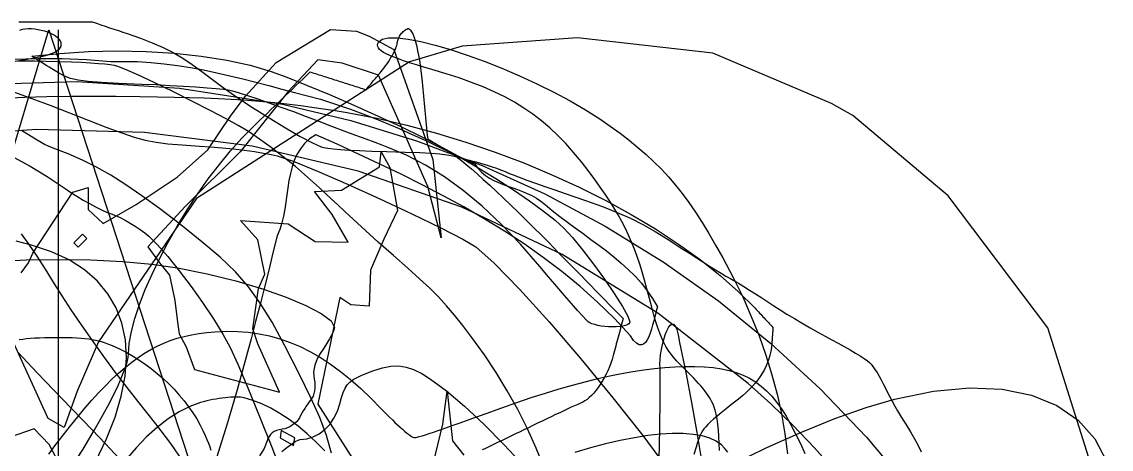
# Model space of a CAD drawing. Extents: x -75 to 75, y -75 to 75.
# Drawn here: x -2.5 to 75, y 45.1 to 75.5 of the extents above; entities that cross this region are included whole.
import ezdxf

# ---------------------------------------------------------------- set-up
doc = ezdxf.new("R2010")
doc.units = 0
for name, color, linetype in [('butterfly', 7, 'CONTINUOUS'), ('cat', 7, 'CONTINUOUS'), ('crosshair', 7, 'CONTINUOUS'), ('crown', 7, 'CONTINUOUS'), ('darth', 7, 'CONTINUOUS'), ('heart', 7, 'CONTINUOUS'), ('hellokitty', 7, 'CONTINUOUS'), ('ironman', 7, 'CONTINUOUS'), ('jackskellington', 7, 'CONTINUOUS'), ('mushroom', 7, 'CONTINUOUS'), ('skullbones', 7, 'CONTINUOUS'), ('star', 7, 'CONTINUOUS'), ('stormtrooper', 7, 'CONTINUOUS'), ('thundercats', 7, 'CONTINUOUS'), ('wolf', 7, 'CONTINUOUS')]:
    doc.layers.add(name, color=color, linetype=linetype)

msp = doc.modelspace()

# ---------------------------------------------------------------- linework, layer by layer
at = {"layer": 'butterfly', "color": 7}
msp.add_lwpolyline([(47.994869, 43.952009), (50.517772, 45.185986), (52.984183, 46.292642), (55.34901, 47.250828), (57.567155, 48.03938), (59.593534, 48.637149), (62.355072, 49.204819), (64.914842, 49.436264), (67.248859, 49.338593), (69.333152, 48.918922), (71.143743, 48.184346), (72.656655, 47.141975), (73.847918, 45.798908), (74.693549, 44.162262)], dxfattribs=at)
at = {"layer": 'cat', "color": 7}
msp.add_lwpolyline([(1.431882, 44.391725), (1.869309, 45.083627), (2.289078, 45.76906), (2.688846, 46.443512), (3.066264, 47.102422), (3.418977, 47.741291), (3.744642, 48.355573), (4.040916, 48.940738), (4.305432, 49.492257), (4.53586, 50.005608), (4.729846, 50.476259), (4.885031, 50.899685), (4.999089, 51.271335), (5.069607, 51.58671), (5.094301, 51.841249), (5.14954, 52.588463), (5.304209, 53.433558), (5.551265, 54.363099), (5.883637, 55.363622), (6.294313, 56.421704), (6.776228, 57.523887), (7.322335, 58.656738), (7.925589, 59.806799), (8.579917, 60.959612), (9.27868, 62.101308), (10.014021, 63.21932), (10.778033, 64.301038), (11.56286, 65.333918), (12.360606, 66.305358), (13.163398, 67.202805), (13.96336, 68.013663), (14.21723, 68.257162), (14.471103, 68.500652), (14.724985, 68.744156), (14.978858, 68.987646), (15.232729, 69.23115), (15.486602, 69.47464), (15.740482, 69.718139), (15.994352, 69.961634), (16.248225, 70.205133), (16.502098, 70.448623), (16.75598, 70.692127), (17.009851, 70.935617), (17.263724, 71.179118), (17.517593, 71.422606), (17.771478, 71.666107), (18.025348, 71.9096), (18.149511, 71.870244), (18.273687, 71.830888), (18.39785, 71.791529), (18.522014, 71.752168), (18.646187, 71.712812), (18.770351, 71.673456), (18.894513, 71.6341), (19.018689, 71.59464), (19.142853, 71.555281), (19.267027, 71.515925), (19.39119, 71.476564), (19.515351, 71.437208), (19.639526, 71.397852), (19.76369, 71.358493), (19.887855, 71.319135), (20.01203, 71.279677), (20.136192, 71.240318), (20.260364, 71.200962), (20.384528, 71.161601), (20.508703, 71.122245), (20.632867, 71.082889), (20.75703, 71.04353), (20.881205, 71.004175), (21.005367, 70.964714), (21.129541, 70.925358), (21.253705, 70.885997), (21.37788, 70.846641), (21.502043, 70.807285), (21.626215, 70.767923), (21.75038, 70.72857), (21.874543, 70.689209), (21.998718, 70.649754), (22.065494, 70.730188), (22.132269, 70.810621), (22.199045, 70.89106), (22.265825, 70.971493), (22.332598, 71.051929), (22.399376, 71.132365), (22.466152, 71.212799), (22.532928, 71.293235), (22.599704, 71.373671), (22.666481, 71.454107), (22.733259, 71.534538), (22.800035, 71.614974), (22.866811, 71.695413), (22.933584, 71.775846), (23.000362, 71.856282), (23.067142, 71.936713), (23.176441, 72.071816), (23.283546, 72.210855), (23.387878, 72.352773), (23.488852, 72.496526), (23.58588, 72.641075), (23.678356, 72.785361), (23.765673, 72.928337), (23.84722, 73.068963), (23.922393, 73.206168), (23.990687, 73.33892), (24.051495, 73.466165), (24.104209, 73.586863), (24.148219, 73.699947), (24.182923, 73.804383), (24.207703, 73.899083), (24.221983, 73.983061), (24.234119, 74.061674), (24.252548, 74.140694), (24.276819, 74.219507), (24.306664, 74.297719), (24.341671, 74.374715), (24.381436, 74.449986), (24.425649, 74.523037), (24.473808, 74.593355), (24.525612, 74.660434), (24.580753, 74.723671), (24.638727, 74.782656), (24.69923, 74.836786), (24.761858, 74.885653), (24.826204, 74.928655), (24.891971, 74.965282), (24.958747, 74.994924), (25.027042, 74.999976), (25.097358, 74.96345), (25.169195, 74.887465), (25.24194, 74.774079), (25.315089, 74.625193), (25.38814, 74.442753), (25.460581, 74.228719), (25.531811, 73.98502), (25.601319, 73.713607), (25.668601, 73.416421), (25.733049, 73.09541), (25.794263, 72.752524), (25.851628, 72.389702), (25.904643, 72.008894), (25.952703, 71.612042), (25.9954, 71.201081), (26.019473, 70.948142), (26.043547, 70.695203), (26.06762, 70.442259), (26.091694, 70.189317), (26.115767, 69.936378), (26.139841, 69.683439), (26.163915, 69.430495), (26.187988, 69.177556), (26.212062, 68.924617), (26.236135, 68.671673), (26.260209, 68.418731), (26.284282, 68.165795), (26.308356, 67.912853), (26.332429, 67.659909), (26.356503, 67.40697), (26.380577, 67.154028), (26.485668, 67.090794), (26.590759, 67.027556), (26.69585, 66.964324), (26.800944, 66.901087), (26.906035, 66.837852), (27.011127, 66.77462), (27.116218, 66.71138), (27.221312, 66.648145), (27.326403, 66.584913), (27.431494, 66.521676), (27.536588, 66.458441), (27.641679, 66.395206), (27.74677, 66.331969), (27.851861, 66.268734), (27.956955, 66.205502), (28.062046, 66.142267), (28.260675, 66.011282), (28.507374, 65.829184), (28.798591, 65.599252), (29.130763, 65.324757), (29.500311, 65.008987), (29.90368, 64.655213), (30.3373, 64.266729), (30.797624, 63.846785), (31.281074, 63.398686), (31.784084, 62.925696), (32.303099, 62.431087), (32.834549, 61.918151), (33.374872, 61.390164), (33.920495, 60.850398), (34.467868, 60.30213), (35.013432, 59.748639), (35.342802, 59.412275), (35.672169, 59.075903), (36.001539, 58.739542), (36.33091, 58.403172), (36.660277, 58.066814), (36.989639, 57.730442), (37.319006, 57.39407), (37.648377, 57.057709), (37.977747, 56.72134), (38.307114, 56.384976), (38.636488, 56.048607), (38.965855, 55.712248), (39.295225, 55.375876), (39.62461, 55.039515), (39.953963, 54.703143), (40.283344, 54.366771), (40.239318, 54.202097), (40.195319, 54.037423), (40.151293, 53.872749), (40.107294, 53.708064), (40.063268, 53.54339), (40.019269, 53.378717), (39.975242, 53.214037), (39.931244, 53.049352), (39.887217, 52.884678), (39.843219, 52.720001), (39.799192, 52.555328), (39.755194, 52.390642), (39.711195, 52.225966), (39.667169, 52.061292), (39.62317, 51.896618), (39.579144, 51.73193), (39.499726, 51.46004), (39.407665, 51.188918), (39.303985, 50.920273), (39.189872, 50.655786), (39.066385, 50.397174), (38.934664, 50.146112), (38.795808, 49.904301), (38.650943, 49.673446), (38.501162, 49.455238), (38.347608, 49.251366), (38.191361, 49.063533), (38.033545, 48.893435), (37.875286, 48.742765), (37.717685, 48.613231), (37.56185, 48.506497), (37.408903, 48.424243), (37.243741, 48.348362), (37.052123, 48.260131), (36.836395, 48.160577), (36.598905, 48.050719), (36.341998, 47.931543), (36.068042, 47.804043), (35.779385, 47.669214), (35.478376, 47.528072), (35.167573, 47.381175), (34.849435, 47.229331), (34.526116, 47.073934), (34.199802, 46.916341), (33.87267, 46.757919), (33.546883, 46.600063), (33.224617, 46.444119), (32.908054, 46.291465), (32.71835, 46.200205), (32.528643, 46.108943), (32.338936, 46.017684), (32.149229, 45.926421), (31.959522, 45.835159), (31.769818, 45.743897), (31.580111, 45.652638), (31.390407, 45.561373), (31.2007, 45.470116), (31.010993, 45.378851), (30.821289, 45.287592), (30.631584, 45.196332), (30.441877, 45.10507), (30.25217, 45.013808)], dxfattribs=at)
at = {"layer": 'crosshair', "color": 7}
msp.add_open_spline([(0.09992, 74.90009), (0.09992, 24.966696), (0.09992, -24.966701), (0.09992, -74.900096)], degree=3, dxfattribs=at)
at = {"layer": 'crown', "color": 7}
msp.add_lwpolyline([(-2.675704, 52.867245), (-2.422157, 52.909209), (-2.155766, 52.943279), (-1.872634, 52.970203), (-1.568859, 52.990664), (-1.240542, 53.005452), (-0.883785, 53.015217), (-0.494685, 53.020721), (-0.069345, 53.022696), (0.353577, 53.021567), (0.740577, 53.016911), (1.095363, 53.008021), (1.421641, 52.99422), (1.72312, 52.974831), (2.003506, 52.949205), (2.266508, 52.916671), (2.515832, 52.876553), (2.755185, 52.828183), (2.988275, 52.77088), (3.21881, 52.703977), (3.450497, 52.626809), (3.687043, 52.538696), (3.932156, 52.43897), (4.189543, 52.326962), (4.462911, 52.202002), (4.924617, 51.972474), (5.382896, 51.716337), (5.835918, 51.435391), (6.281855, 51.131443), (6.718876, 50.806284), (7.145154, 50.461718), (7.55886, 50.099543), (7.958164, 49.72156), (8.341238, 49.32957), (8.706252, 48.925374), (9.051379, 48.510767), (9.374788, 48.087552), (9.674652, 47.657527), (9.94914, 47.222493), (10.196425, 46.784253), (10.414676, 46.344601), (10.552539, 46.041557), (10.675528, 45.759724), (10.784469, 45.494596), (10.880186, 45.24166), (10.963505, 44.996395)], dxfattribs=at)
at = {"layer": 'darth', "color": 7}
for points in [[(37.794531, 54.135792), (37.643872, 54.28196), (37.385715, 54.558606), (37.034126, 54.94965), (36.603161, 55.439001), (36.106879, 56.01058), (35.55934, 56.648295), (34.974603, 57.336062), (34.366728, 58.057792), (32.976388, 59.649909), (31.608782, 61.080194), (30.257219, 62.353891), (28.915002, 63.476235), (27.575437, 64.45247), (26.231829, 65.287831), (24.877482, 65.987556), (23.505702, 66.556889), (23.144985, 66.690154), (22.635015, 66.880451), (21.999354, 67.118892), (21.261568, 67.396601), (20.44522, 67.704692), (19.573876, 68.034277), (18.6711, 68.376485), (17.760457, 68.722425), (16.85342, 69.062703), (15.96098, 69.38867), (15.105976, 69.692589), (14.311249, 69.966706), (13.599638, 70.20329), (12.993983, 70.394591), (12.517123, 70.532866), (12.1919, 70.610373), (11.854712, 70.657902), (11.343565, 70.710274), (10.683701, 70.765756), (9.900365, 70.822638), (9.018801, 70.879195), (8.064252, 70.933706), (7.061963, 70.984453), (6.037178, 71.029721), (4.414065, 71.098222), (3.168215, 71.162007), (2.228627, 71.23326), (1.524299, 71.324189), (0.98423, 71.446976), (0.537419, 71.613817), (0.112866, 71.836908), (-0.360432, 72.128446), (-0.537334, 72.240361), (-0.714236, 72.35228), (-0.891138, 72.464195), (-1.06804, 72.576113), (-1.244942, 72.688028), (-1.421844, 72.799949), (-1.598746, 72.911864), (-1.775648, 73.023782), (-1.525476, 73.047404), (-1.275303, 73.071026), (-1.025131, 73.094648), (-0.774958, 73.11827), (-0.524786, 73.141892), (-0.274613, 73.165514), (-0.02444, 73.189136), (0.225732, 73.212758), (2.251072, 73.355024), (4.303195, 73.405936), (6.347634, 73.368384), (8.349918, 73.245256), (10.275579, 73.039437), (12.090149, 72.753814), (13.759158, 72.391277), (15.248138, 71.954713), (16.354345, 71.547125), (17.770259, 70.979294), (19.395335, 70.295673), (21.129027, 69.540728), (22.870793, 68.758908), (24.520086, 67.994681), (25.976363, 67.292501), (27.139079, 66.696834), (28.522752, 65.931955), (29.894776, 65.132397), (31.222775, 64.319524), (32.474368, 63.514708), (33.617179, 62.739316), (34.618828, 62.014714), (35.446936, 61.362278), (36.069126, 60.803368), (36.6806, 60.134936), (37.405369, 59.248874), (38.183349, 58.230424), (38.954462, 57.164829), (39.658626, 56.137326), (40.235765, 55.233156), (40.625799, 54.537563), (40.768643, 54.135781), (40.747476, 54.052223), (40.685268, 53.978888), (40.582985, 53.916062), (40.441606, 53.864026), (40.262099, 53.823064), (40.045437, 53.793451), (39.792591, 53.775473), (39.504538, 53.769405), (39.24173, 53.776884), (38.978911, 53.798305), (38.723096, 53.832186), (38.481294, 53.877014), (38.260522, 53.931288), (38.067796, 53.993501), (37.910127, 54.06216), (37.794531, 54.135792)], [(-4.039368, 70.838919), (-2.490807, 70.293175), (-0.420804, 69.512074), (2.227113, 68.481418), (3.554286, 67.964706), (4.618271, 67.568635), (5.502374, 67.27382), (6.2899, 67.060881), (7.064153, 66.910434), (7.908439, 66.803096), (8.906062, 66.719485), (10.140326, 66.640217), (10.940986, 66.584368), (11.756167, 66.513878), (12.563149, 66.431587), (13.339211, 66.340373), (14.061631, 66.24308), (14.707691, 66.142575), (15.254668, 66.041706), (15.679842, 65.943346), (16.802383, 65.551743), (18.535619, 64.844508), (20.666064, 63.919632), (22.980233, 62.875091), (25.26464, 61.808889), (27.305799, 60.819006), (28.890225, 60.00344), (29.804433, 59.460171), (31.118432, 58.302876), (32.907862, 56.465121), (35.015574, 54.133647), (37.284426, 51.495205), (39.557277, 48.736528), (41.67698, 46.044362), (43.486392, 43.605443)], [(19.53023, 44.788922), (19.178244, 46.052456), (18.701375, 47.32352), (18.071429, 48.724779), (17.260215, 50.378892), (16.215199, 52.432513), (15.311321, 54.096783), (14.474364, 55.464748), (13.630108, 56.629468), (12.704336, 57.683994), (11.622827, 58.721381), (10.311365, 59.834691), (8.69573, 61.116965), (7.302384, 62.184795), (6.049841, 63.1016), (4.906752, 63.886152), (3.841769, 64.557231), (2.823541, 65.1336), (1.820722, 65.634036), (0.801963, 66.077305), (-0.264085, 66.482187), (-0.875149, 66.759016), (-1.645409, 67.195165), (-2.509278, 67.743785)], [(-3.033541, 65.822947), (-1.897359, 65.216742), (-0.685091, 64.479897), (0.586995, 63.618935), (0.992516, 63.341706), (1.425953, 63.064772), (1.87388, 62.795496), (2.322868, 62.54125), (2.759489, 62.309405), (3.170316, 62.107328), (3.541919, 61.942397), (3.860873, 61.821973), (4.167686, 61.705728), (4.504498, 61.552755), (4.86032, 61.369588), (5.224164, 61.162758), (5.585041, 60.938795), (5.931963, 60.704243), (6.25394, 60.465619), (6.539985, 60.229458), (7.166309, 59.610073), (7.904519, 58.769709), (8.712629, 57.765813), (9.548656, 56.655842), (10.370616, 55.497226), (11.136524, 54.347422), (11.804396, 53.263875), (12.332249, 52.304028), (12.878017, 51.125801), (13.59764, 49.435144), (14.423107, 47.407154), (15.286407, 45.216937), (16.119528, 43.03959)], [(8.998212, 44.186634), (8.103366, 45.466521), (7.041578, 46.875066), (5.773772, 48.478182), (4.996235, 49.465646), (4.180204, 50.537814), (3.350021, 51.660421), (2.530029, 52.79921), (1.744571, 53.919928), (1.017989, 54.988306), (0.374626, 55.970092), (-0.161176, 56.831022), (-0.804008, 57.882523), (-1.397278, 58.809093), (-1.960788, 59.636644), (-2.514338, 60.391092)], [(-2.763059, 51.970913), (-1.386946, 50.495238), (0.352935, 48.675636), (2.5169, 46.442391), (3.457573, 45.459036), (4.437622, 44.40477)]]:
    msp.add_lwpolyline(points, dxfattribs=at)
at = {"layer": 'heart', "color": 7}
msp.add_lwpolyline([(74.67425, 40.468024), (70.499043, 53.713133), (63.403, 63.107537), (56.620847, 68.804899), (55.112722, 69.678024), (46.654875, 73.258721), (37.032861, 74.334693), (28.839597, 73.734971), (25.091334, 72.632537), (9.939529, 62.895871), (2.963348, 52.718232), (1.446404, 49.199274), (0.511543, 46.615179), (-0.617346, 47.258996), (-3.933457, 54.535037)], dxfattribs=at)
at = {"layer": 'hellokitty', "color": 7}
for points in [[(-0.563721, 44.711531), (-0.062812, 45.394901), (0.449392, 46.072573), (0.967023, 46.736425), (1.484217, 47.378322), (1.995107, 47.990143), (2.493826, 48.563757), (2.974509, 49.09103), (3.431289, 49.563848), (3.922103, 50.042734), (4.399642, 50.483548), (4.866678, 50.887662), (5.325987, 51.256451), (5.780344, 51.591279), (6.232524, 51.893525), (6.685301, 52.164557), (7.141451, 52.405747), (7.603747, 52.618466), (8.074965, 52.804081), (8.557878, 52.963974), (9.055263, 53.099503), (9.569893, 53.21205), (10.104543, 53.302982), (10.66199, 53.373668), (11.245004, 53.425481), (12.055154, 53.461464), (12.847028, 53.451107), (13.622529, 53.39353), (14.383552, 53.287852), (15.132002, 53.133197), (15.869778, 52.928682), (16.598778, 52.673432), (17.320905, 52.366566), (18.038058, 52.007201), (18.752138, 51.59446), (19.465043, 51.127461), (20.178676, 50.60533), (20.894936, 50.027178), (21.615722, 49.392139), (22.342936, 48.699323), (23.078478, 47.947852), (23.27914, 47.73846), (23.478484, 47.534939), (23.675291, 47.338343), (23.868348, 47.149722), (24.056435, 46.970141), (24.23834, 46.800644), (24.412847, 46.642289), (24.578738, 46.496127), (24.734799, 46.363211), (24.879813, 46.244604), (25.012566, 46.141351), (25.13184, 46.054505), (25.236421, 45.985127), (25.325093, 45.934267), (25.396639, 45.902977), (25.449844, 45.892309), (25.517182, 45.901284), (25.630197, 45.927587), (25.786273, 45.970335), (25.982801, 46.028645), (26.217169, 46.101639), (26.486761, 46.188425), (26.788967, 46.288117), (27.121175, 46.399827), (27.480771, 46.522675), (27.865143, 46.655774), (28.271682, 46.798234), (28.697769, 46.949175), (29.140793, 47.107705), (29.598149, 47.272943), (30.067213, 47.444004), (30.545382, 47.62), (31.64612, 48.019932), (32.71391, 48.393467), (33.749567, 48.740801), (34.753908, 49.062122), (35.727744, 49.357626), (36.671896, 49.627503), (37.587177, 49.87195), (38.474404, 50.091155), (39.334389, 50.28531), (40.167952, 50.454615), (40.975909, 50.599262), (41.75907, 50.719438), (42.518257, 50.81534), (43.254281, 50.887157), (43.967959, 50.935087), (44.660109, 50.95933), (45.380013, 50.959894), (46.053158, 50.933563), (46.682457, 50.878654), (47.270825, 50.793589), (47.821173, 50.676766), (48.336414, 50.526604), (48.819463, 50.341509), (49.273234, 50.119888), (49.70064, 49.860148), (50.104593, 49.560701), (50.488009, 49.219949), (50.8538, 48.83631), (51.204882, 48.408188), (51.544164, 47.933987), (51.874561, 47.412121), (52.198987, 46.840999), (52.553094, 46.162393), (52.890671, 45.467466), (53.211256, 44.757815)], [(19.058802, 44.952681), (18.43966, 45.581351), (17.808209, 46.164992), (17.16776, 46.700385), (16.521623, 47.184328), (15.873109, 47.613605), (15.225529, 47.985015), (14.582193, 48.295338), (13.946411, 48.541377), (13.321496, 48.719913), (13.197569, 48.743507), (13.058257, 48.760525), (12.904876, 48.771109), (12.738743, 48.775398), (12.561172, 48.773423), (12.37348, 48.765577), (12.176982, 48.751861), (11.972994, 48.732416), (11.762832, 48.707411), (11.547812, 48.676954), (11.329249, 48.641196), (11.10846, 48.600277), (10.88676, 48.554339), (10.665465, 48.503525), (10.445891, 48.447967), (10.229353, 48.387817), (9.470777, 48.110669), (8.703072, 47.720886), (7.930841, 47.224711), (7.158688, 46.628387), (6.391216, 45.93817), (5.633029, 45.160295), (4.88873, 44.301011)], [(47.737807, 44.866663), (47.506004, 45.151741), (47.282402, 45.37983), (46.91047, 45.645757), (46.446369, 45.857593), (45.895638, 46.016058), (45.263805, 46.121883), (44.556401, 46.175793), (43.778957, 46.178615), (42.937009, 46.130877), (42.036091, 46.033415), (41.081729, 45.886944), (40.079456, 45.692194), (39.034805, 45.449901), (37.953309, 45.160778), (36.840501, 44.825563)]]:
    msp.add_lwpolyline(points, dxfattribs=at)
at = {"layer": 'ironman', "color": 7}
for points in [[(-3.072125, 72.826918), (-1.349135, 72.875497), (0.376833, 72.862599), (2.104889, 72.785826), (3.834141, 72.642762), (4.79222, 72.665058), (5.74511, 72.646121), (6.693201, 72.589349), (7.636881, 72.498163), (8.576542, 72.375986), (9.512574, 72.226225), (10.445366, 72.052306), (11.375309, 71.85764), (12.302792, 71.645649), (13.228207, 71.419747), (14.151942, 71.183352), (15.074389, 70.939887), (15.995936, 70.692754), (16.916975, 70.445386), (17.837895, 70.201193), (18.759086, 69.963593), (19.471114, 69.74333), (20.178769, 69.509737), (20.882245, 69.263719), (21.581735, 69.006191), (22.277434, 68.738074), (22.969534, 68.460285), (23.658229, 68.173731), (24.343714, 67.879331), (25.026181, 67.577997), (25.705824, 67.270654), (26.382837, 66.958203), (27.057414, 66.641572), (27.729748, 66.321665), (28.400034, 65.999409), (29.068463, 65.675709), (29.73523, 65.351486), (29.962859, 65.044073), (30.21518, 64.779354), (30.489316, 64.551846), (30.782401, 64.356063), (31.091564, 64.186521), (31.413933, 64.037739), (31.746639, 63.904231), (32.086807, 63.780516), (32.431569, 63.661105), (32.778054, 63.540517), (33.123392, 63.413266), (33.464712, 63.273879), (33.799142, 63.116856), (34.123811, 62.936725), (34.43585, 62.727994), (34.732386, 62.485184), (35.246629, 62.051177), (35.777672, 61.629568), (36.321506, 61.217083), (36.874114, 60.810435), (37.431486, 60.406352), (37.989612, 60.001549), (38.544477, 59.592742), (39.092073, 59.176656), (39.628389, 58.750001), (40.149407, 58.309506), (40.651122, 57.851888), (41.129517, 57.37386), (41.580585, 56.872148), (42.000311, 56.343472), (42.384686, 55.784542), (42.729695, 55.192085), (42.66543, 54.992384), (42.600166, 54.752882), (42.532514, 54.484125), (42.461093, 54.196656), (42.384517, 53.901014), (42.3014, 53.607737), (42.210361, 53.327372), (42.110008, 53.070462), (41.998962, 52.847543), (41.87584, 52.669162), (41.73925, 52.545856), (41.587812, 52.48817), (41.420141, 52.506656), (41.234851, 52.611834), (41.030559, 52.814258), (40.805879, 53.124468), (39.661033, 54.361609), (38.464284, 55.535718), (37.219484, 56.650524), (35.93049, 57.709764), (34.601164, 58.71717), (33.235361, 59.676474), (31.836939, 60.591411), (30.409752, 61.465715), (28.957659, 62.303119), (27.484518, 63.107354), (25.994186, 63.88215), (24.490519, 64.631252), (22.977375, 65.358381), (21.458611, 66.067278), (19.938084, 66.761669), (18.419651, 67.445299), (17.984755, 67.155818), (17.622007, 66.822999), (17.323473, 66.451574), (17.081217, 66.046247), (16.887305, 65.611752), (16.733801, 65.152793), (16.61277, 64.674097), (16.516278, 64.180377), (16.436388, 63.676359), (16.365167, 63.166756), (16.294678, 62.65629), (16.216988, 62.149675), (16.12416, 61.651632), (16.00826, 61.166882), (15.861352, 60.70014), (15.675502, 60.256122), (15.374575, 59.033493), (15.071346, 57.811177), (14.765037, 56.589454), (14.454869, 55.368603), (14.140063, 54.148895), (13.819841, 52.930613), (13.493424, 51.714029), (13.160032, 50.499426), (12.818889, 49.287073), (12.469214, 48.077254), (12.110228, 46.870243), (11.741154, 45.666317), (11.361213, 44.465755)], [(42.854807, 44.366655), (42.905892, 46.525839), (42.929796, 48.685163), (42.921781, 50.84464), (42.904706, 51.121574), (42.914866, 51.441786), (42.949376, 51.791341), (43.005341, 52.156305), (43.079862, 52.522731), (43.170046, 52.876683), (43.273001, 53.204238), (43.38583, 53.491442), (43.505642, 53.724368), (43.62954, 53.889076), (43.754633, 53.971626), (43.878026, 53.958079), (43.996824, 53.834511), (44.108133, 53.586974), (44.209061, 53.20154), (44.296714, 52.664263), (44.737082, 50.533211), (45.149984, 48.397379), (45.535534, 46.257025), (45.89384, 44.112416)]]:
    msp.add_lwpolyline(points, dxfattribs=at)
at = {"layer": 'jackskellington', "color": 7}
for points in [[(-2.690123, 75.480225), (-2.21751, 75.480225), (-1.744896, 75.480225), (-1.272283, 75.480225), (-0.79967, 75.480225), (-0.327057, 75.480225), (0.145557, 75.480225), (0.61817, 75.480225), (1.090783, 75.480225), (1.563396, 75.480225), (2.03601, 75.480225), (2.508623, 75.480225), (2.819953, 75.375365), (3.131283, 75.270502), (3.442614, 75.165643), (3.753944, 75.060783), (4.065274, 74.955921), (4.376604, 74.851061), (4.687934, 74.746196), (4.999264, 74.641339), (5.947445, 74.308523), (6.793097, 73.980101), (7.560314, 73.643091), (8.273186, 73.28451), (8.955806, 72.891395), (9.632266, 72.450755), (10.326658, 71.949625), (11.063074, 71.375015), (11.829029, 70.798271), (12.810325, 70.117254), (13.92795, 69.380934), (15.102892, 68.638258), (16.25614, 67.938203), (17.308682, 67.329717), (18.181507, 66.861773), (18.795604, 66.583327), (18.995555, 66.528415), (19.285687, 66.478617), (19.675442, 66.433253), (20.174261, 66.391645), (20.791587, 66.353124), (21.536861, 66.317), (22.419527, 66.2826), (23.449026, 66.249247), (24.782237, 66.208271), (25.813583, 66.170634), (26.610379, 66.129212), (27.239939, 66.076882), (27.769579, 66.006516), (28.266613, 65.910998), (28.798356, 65.783199), (29.432123, 65.615991), (29.828301, 65.506988), (30.221535, 65.393241), (30.601533, 65.2781), (30.957994, 65.164915), (31.280625, 65.057035), (31.559125, 64.957826), (31.783201, 64.870625), (31.942555, 64.798788), (32.136831, 64.712386), (32.460997, 64.58345), (32.897733, 64.418254), (33.42973, 64.223074), (34.039669, 64.004197), (34.71024, 63.767887), (35.424124, 63.520431), (36.164009, 63.268108), (37.604954, 62.771972), (38.821301, 62.329149), (39.869045, 61.913148), (40.804197, 61.497505), (41.682755, 61.05574), (42.560723, 60.561374), (43.494108, 59.987935), (44.538908, 59.308948), (45.000014, 59.00647), (45.476087, 58.699046), (45.95342, 58.395191), (46.418319, 58.103452), (46.857076, 57.832358), (47.255992, 57.590449), (47.601367, 57.386247), (47.879497, 57.228293), (48.153258, 57.073051), (48.486111, 56.876615), (48.865231, 56.646991), (49.277795, 56.392147), (49.710981, 56.120091), (50.151961, 55.8388), (50.587913, 55.556267), (51.006017, 55.280477), (51.44455, 54.994803), (51.939057, 54.683918), (52.47261, 54.357816), (53.02828, 54.026459), (53.589137, 53.699832), (54.138254, 53.387906), (54.658697, 53.100663), (55.133542, 52.848074), (55.578694, 52.612334), (56.014041, 52.373385), (56.428626, 52.137805), (56.81148, 51.912197), (57.151645, 51.703141), (57.438157, 51.517238), (57.660052, 51.361068), (57.806367, 51.241228), (57.923227, 51.116102), (58.054584, 50.950335), (58.196548, 50.750147), (58.345225, 50.521742), (58.496722, 50.271329), (58.647147, 50.00512), (58.792607, 49.729324), (58.929211, 49.450144), (59.069952, 49.16068), (59.234742, 48.839293), (59.417579, 48.496693), (59.612462, 48.143585), (59.813393, 47.790666), (60.014364, 47.448646), (60.209379, 47.128237), (60.392434, 46.840133), (60.723927, 46.314508), (61.020305, 45.808952), (61.278855, 45.329394), (61.496857, 44.881782)], [(34.678092, 43.737695), (34.103962, 45.139117), (33.471564, 46.523773), (32.783664, 47.886449), (32.04302, 49.221928), (31.252397, 50.525004), (30.414555, 51.790449), (29.532258, 53.013058), (28.87457, 53.874392), (28.283947, 54.615993), (27.721272, 55.278758), (27.147426, 55.903595), (26.523289, 56.531407), (25.809741, 57.203101), (24.967663, 57.959581), (23.957936, 58.841746), (23.434385, 59.299555), (22.865622, 59.804459), (22.269839, 60.339852), (21.66523, 60.88911), (21.069986, 61.435625), (20.502301, 61.962785), (19.980367, 62.453967), (19.522377, 62.892563), (18.697169, 63.670105), (17.841476, 64.435489), (16.970383, 65.176822), (16.098972, 65.882208), (15.242327, 66.539749), (14.415532, 67.137544), (13.63367, 67.663702), (12.911825, 68.106331), (12.045541, 68.584201), (10.907678, 69.179811), (9.60484, 69.840928), (8.243633, 70.51534), (6.930663, 71.150828), (5.772534, 71.695173), (4.875852, 72.096152), (4.347222, 72.301553), (4.10922, 72.35848), (3.800947, 72.410155), (3.41753, 72.456967), (2.954098, 72.4993), (2.405778, 72.537547), (1.767697, 72.572091), (1.034984, 72.603327), (0.202766, 72.631637), (-0.788174, 72.659831), (-1.589575, 72.676849), (-2.232262, 72.681647), (-2.747062, 72.67318)]]:
    msp.add_lwpolyline(points, dxfattribs=at)
at = {"layer": 'mushroom', "color": 7}
for points in [[(-3.842326, 70.052671), (-2.280576, 70.112558), (-0.704014, 70.155642), (0.894679, 70.182425), (2.522821, 70.193375), (4.187732, 70.188973), (5.896729, 70.169725), (7.161483, 70.148051), (8.3429, 70.122622), (9.449058, 70.092834), (10.488034, 70.058053), (11.467904, 70.017647), (12.396744, 69.970987), (13.282633, 69.917444), (14.133646, 69.856399), (14.95786, 69.787213), (15.763353, 69.70926), (16.558201, 69.621915), (17.350481, 69.524554), (18.148269, 69.416542), (18.959643, 69.297255), (19.792678, 69.166061), (20.655453, 69.022334), (22.771261, 68.618869), (24.891424, 68.131697), (27.006374, 67.565401), (29.106546, 66.924579), (31.182372, 66.213819), (33.224287, 65.437717), (35.222722, 64.60086), (37.168111, 63.707847), (39.050889, 62.763266), (40.861488, 61.771712), (42.590342, 60.737777), (44.227883, 59.666052), (45.764546, 58.561124), (47.190762, 57.427595), (48.496965, 56.270052), (49.673589, 55.093084), (49.752992, 55.0082), (49.832395, 54.923316), (49.911799, 54.838435), (49.991202, 54.753551), (50.070605, 54.66867), (50.150008, 54.583789), (50.229412, 54.498907), (50.308815, 54.414021), (50.388221, 54.329142), (50.467624, 54.244258), (50.547027, 54.159377), (50.626431, 54.074493), (50.705834, 53.989612), (50.785237, 53.904728), (50.86464, 53.819847), (50.944043, 53.734963), (50.938822, 53.662714), (50.933601, 53.590468), (50.92838, 53.518219), (50.923159, 53.44597), (50.917938, 53.373721), (50.912717, 53.301475), (50.907496, 53.229226), (50.902275, 53.156977), (50.897053, 53.084726), (50.891832, 53.01248), (50.886611, 52.940231), (50.88139, 52.867982), (50.876169, 52.795733), (50.870948, 52.723487), (50.865727, 52.651238), (50.860506, 52.578992), (50.83265, 52.30389), (50.78918, 52.033276), (50.73, 51.767016), (50.655034, 51.504964), (50.564195, 51.246991), (50.457402, 50.992951), (50.334573, 50.74271), (50.195624, 50.49613), (50.040472, 50.253074), (49.869034, 50.013403), (49.681229, 49.776977), (49.47697, 49.543661), (49.25618, 49.31332), (49.018771, 49.085812), (48.764664, 48.861002), (48.493776, 48.638746), (48.02709, 48.269518), (47.619872, 47.946413), (47.267312, 47.663996), (46.964597, 47.416837), (46.70692, 47.199506), (46.489465, 47.006576), (46.307423, 46.832609), (46.155983, 46.672188), (46.030334, 46.519873), (45.925669, 46.370241), (45.83717, 46.217855), (45.760033, 46.057288), (45.689444, 45.883114), (45.62059, 45.6899), (45.548663, 45.472216), (45.46885, 45.224628), (45.325453, 44.702215)], [(2.741796, 44.18018), (3.529766, 45.798239), (4.144386, 47.353498), (4.586199, 48.841774), (4.855748, 50.258877), (4.953579, 51.600629), (4.880234, 52.86284), (4.636257, 54.04134), (4.222193, 55.131932), (3.638585, 56.130443), (2.885976, 57.032684), (1.964911, 57.834475), (0.875934, 58.531634), (-0.380412, 59.119972), (-1.803583, 59.595313), (-2.346977, 59.739554), (-2.889404, 59.867973)]]:
    msp.add_lwpolyline(points, dxfattribs=at)
at = {"layer": 'skullbones', "color": 7}
for points in [[(-4.380305, 58.421209), (-2.185395, 58.534214), (0.112344, 58.571989), (2.425496, 58.534524), (4.666642, 58.421822), (6.748366, 58.233867), (8.583251, 57.970661), (10.700337, 57.542513), (12.734088, 57.038382), (14.623185, 56.481569), (16.306309, 55.895402), (17.722145, 55.303196), (18.809373, 54.728264), (19.506676, 54.193918), (19.752736, 53.723485), (19.736099, 53.633332), (19.688416, 53.501898), (19.613032, 53.335446), (19.513288, 53.14023), (19.392528, 52.922516), (19.254097, 52.688562), (19.101337, 52.444634), (18.937591, 52.196987), (18.737198, 51.885456), (18.573965, 51.593878), (18.446774, 51.318421), (18.354504, 51.055237), (18.296038, 50.800475), (18.270257, 50.550291), (18.27604, 50.300846), (18.312269, 50.048288), (18.344617, 49.835309), (18.35732, 49.62268), (18.351018, 49.414121), (18.326351, 49.213359), (18.283959, 49.024112), (18.224481, 48.850103), (18.148556, 48.69505), (18.056824, 48.562676), (17.960151, 48.440313), (17.855989, 48.297966), (17.747619, 48.140765), (17.638319, 47.973839), (17.531368, 47.802322), (17.430044, 47.631343), (17.337628, 47.466037), (17.257396, 47.311531), (17.1675, 47.163331), (17.050286, 47.022324), (16.910251, 46.891483), (16.751901, 46.773808), (16.579738, 46.672276), (16.398267, 46.589875), (16.211989, 46.529595), (16.025409, 46.494428), (15.8198, 46.45898), (15.633828, 46.403143), (15.467969, 46.327296), (15.3227, 46.2318), (15.198503, 46.117043), (15.095852, 45.983385), (15.015227, 45.831208), (14.957106, 45.660884), (14.752124, 45.131297), (14.422668, 44.590257)], [(16.00047, 44.896279), (16.365194, 45.186988), (16.688863, 45.427103), (16.961039, 45.608574), (17.171285, 45.723365), (17.309163, 45.763416), (17.787186, 45.810736), (18.243812, 45.948376), (18.671859, 46.169866), (19.064149, 46.46874), (19.413501, 46.838513), (19.712737, 47.272717), (19.954676, 47.764882), (20.132139, 48.308529), (20.251757, 48.747845), (20.374055, 49.109239), (20.508605, 49.405076), (20.664976, 49.647713), (20.852738, 49.849516), (21.081463, 50.022838), (21.360719, 50.180035), (21.700078, 50.33348), (22.486558, 50.641511), (23.166358, 50.854879), (23.767746, 50.971982), (24.318987, 50.991229), (24.848347, 50.911028), (25.384091, 50.729784), (25.954486, 50.445897), (26.587797, 50.057779), (27.711763, 49.232725), (29.002352, 48.134841), (30.395624, 46.830786), (31.827645, 45.387227), (33.234475, 43.870831)]]:
    msp.add_lwpolyline(points, dxfattribs=at)
at = {"layer": 'star', "color": 7}
msp.add_lwpolyline([(47.49093, -73.695502), (0.780248, -39.238596), (-45.095722, -74.904175), (-28.237284, -17.734166), (-74.804253, 16.935468), (-17.674481, 17.811548), (-0.578486, 74.904172), (17.871219, 18.275578), (75.004095, 18.891136), (29.276864, -16.983342), (47.49093, -73.695502)], dxfattribs=at)
at = {"layer": 'stormtrooper', "color": 7}
for points in [[(-2.626047, 74.894145), (-2.444044, 74.948851), (-2.243772, 74.983299), (-2.029158, 74.99868), (-1.804129, 74.99614), (-1.572612, 74.977005), (-1.338534, 74.942405), (-1.105823, 74.893541), (-0.878405, 74.831599), (-0.660207, 74.757784), (-0.455156, 74.673286), (-0.26718, 74.579301), (-0.100206, 74.477029), (0.041841, 74.367665), (0.155031, 74.2524), (0.23544, 74.132444), (0.279138, 74.00898), (0.292871, 73.869769), (0.275988, 73.740429), (0.22485, 73.619864), (0.13582, 73.506983), (0.005258, 73.400681), (-0.170474, 73.299863), (-0.395014, 73.203425), (-0.672, 73.11028), (-1.005071, 73.019323), (-1.397865, 72.929452), (-1.85402, 72.839576), (-2.377176, 72.748596), (-2.970969, 72.655414)], [(47.131865, 44.975666), (47.117528, 45.495065), (47.09399, 45.981489), (47.061287, 46.432768), (47.019405, 46.846743), (46.968354, 47.221246), (46.908133, 47.554113), (46.838746, 47.843182), (46.79455, 47.986497), (46.740823, 48.132237), (46.677461, 48.28055), (46.604363, 48.43157), (46.521432, 48.585437), (46.428567, 48.742297), (46.325663, 48.902288), (46.212622, 49.065557), (46.089341, 49.232229), (45.955723, 49.402465), (45.811663, 49.57639), (45.657064, 49.754151), (45.491823, 49.935888), (45.315838, 50.121739), (45.12901, 50.311853), (44.931237, 50.50636), (44.617284, 50.812854), (44.337478, 51.094066), (44.088185, 51.357337), (43.865777, 51.610005), (43.666622, 51.85941), (43.487083, 52.112885), (43.323535, 52.37777), (43.172343, 52.661412), (43.029878, 52.971137), (42.892503, 53.314285), (42.75659, 53.698201), (42.618505, 54.130221), (42.474619, 54.617681), (42.321302, 55.167918), (42.154918, 55.788271), (41.971835, 56.486082), (41.805995, 57.101414), (41.636476, 57.687002), (41.461484, 58.246497), (41.279222, 58.783532), (41.087898, 59.301745), (40.885711, 59.80479), (40.670869, 60.296305), (40.441575, 60.779924), (40.196036, 61.259295), (39.932452, 61.73806), (39.64903, 62.219853), (39.343973, 62.708326), (39.015489, 63.20712), (38.661777, 63.719864), (38.281046, 64.250216), (37.871499, 64.801808), (37.314677, 65.518915), (36.760125, 66.187276), (36.203292, 66.809841), (35.639629, 67.38958), (35.064587, 67.929454), (34.473622, 68.432422), (33.862185, 68.901441), (33.225729, 69.339478), (32.559701, 69.749491), (31.859556, 70.134442), (31.120746, 70.497295), (30.338725, 70.841008), (29.508941, 71.168541), (28.62685, 71.48286), (27.687902, 71.786921), (26.687549, 72.083689), (26.105015, 72.252068), (25.576083, 72.41033), (25.099123, 72.559312), (24.672506, 72.699853), (24.294602, 72.832783), (23.96378, 72.958942), (23.678407, 73.079168), (23.436857, 73.194287), (23.237498, 73.305144), (23.0787, 73.412569), (22.958834, 73.517397), (22.876266, 73.62047), (22.82937, 73.722621), (22.816512, 73.824681), (22.836064, 73.927489), (22.886396, 74.03188), (23.148973, 74.237044), (23.601663, 74.336824), (24.224314, 74.338235), (24.996774, 74.248198), (25.89889, 74.073733), (26.910511, 73.821825), (28.011484, 73.499454), (29.181656, 73.113611), (30.400876, 72.671272), (31.64899, 72.17943), (32.90585, 71.645067), (34.151299, 71.07517), (35.365185, 70.476727), (36.527359, 69.856713), (37.617665, 69.222119), (38.615956, 68.579928), (39.364855, 68.059917), (40.065407, 67.551002), (40.722209, 67.047972), (41.339866, 66.545628), (41.922971, 66.038774), (42.476124, 65.522203), (43.003927, 64.990722), (43.510976, 64.439124), (44.001871, 63.862211), (44.481208, 63.254778), (44.953592, 62.611634), (45.423619, 61.927572), (45.895884, 61.19739), (46.37499, 60.415891), (46.865537, 59.577872), (47.37212, 58.678133), (48.111523, 57.288412), (48.787829, 55.903604), (49.401456, 54.521587), (49.952814, 53.140256), (50.44232, 51.757502), (50.870389, 50.371218), (51.237439, 48.979293), (51.543881, 47.579609), (51.790132, 46.17007), (51.976607, 44.748559)]]:
    msp.add_lwpolyline(points, dxfattribs=at)
at = {"layer": 'thundercats', "color": 7}
for points in [[(-5.764906, 71.019474), (1.437162, 71.220433), (8.725378, 70.759025), (16.058124, 69.611487), (20.918698, 68.454237), (25.657308, 66.997502), (30.260857, 65.252573), (34.716243, 63.230753), (39.01037, 60.943339), (43.130137, 58.401626), (47.062446, 55.616922), (50.7942, 52.600511), (54.312298, 49.363702), (57.603644, 45.917785), (60.655135, 42.274065)], [(55.396996, 43.490313), (53.898013, 45.163902), (52.359422, 46.770277), (50.785528, 48.302998), (49.180637, 49.75563), (42.757118, 54.750407), (35.946585, 58.926243), (28.819435, 62.291788), (21.446091, 64.855704), (13.896966, 66.626665), (6.242473, 67.613325), (-1.446973, 67.824343), (-9.100958, 67.268396)]]:
    msp.add_lwpolyline(points, dxfattribs=at)
at = {"layer": 'wolf', "color": 7}
for points in [[(-2.532175, 57.622633), (-2.016697, 58.324342), (-1.695726, 59.026048), (1.140984, 63.350305), (2.221104, 63.695968), (2.241103, 62.13384), (3.304582, 61.131169), (5.655132, 62.487634), (8.549674, 64.433457), (10.741133, 66.375033), (12.407687, 68.836533), (13.420857, 70.197439), (15.613692, 72.58914), (19.457815, 74.938462), (21.320505, 74.805654), (22.207365, 74.463601), (23.964063, 73.497523), (26.758625, 65.692264), (27.333873, 60.102698), (26.403984, 63.755051), (22.893902, 71.680159), (20.297737, 72.532484), (18.578707, 72.768072), (16.476634, 70.545868), (13.043118, 66.218546), (9.14544, 62.359155), (6.46927, 59.464616), (7.296726, 58.324342), (8.01359, 57.44566), (8.389309, 55.656972), (8.588324, 54.11088), (8.700846, 53.279174), (9.210615, 52.358497), (9.790488, 50.748431), (15.832521, 49.119354), (14.288506, 52.573737), (13.945271, 53.629838), (14.336207, 56.506978), (14.792815, 57.512747), (14.297992, 59.973352), (13.070004, 61.341679), (16.467984, 61.108848), (18.385831, 59.848455), (20.718084, 59.795191), (19.581838, 61.763381), (18.332807, 63.415611), (20.242308, 63.488238), (22.955378, 65.165985), (23.078949, 66.218546), (23.677896, 65.115492), (24.225551, 62.062892), (23.270937, 60.008261), (22.315657, 57.798057), (22.227945, 55.254371), (20.91566, 55.342083), (20.131618, 55.868365), (18.567794, 48.282463), (22.115711, 42.690408)], [(2.127771, 60.056679), (1.820775, 60.363677), (1.206781, 59.749683), (1.513778, 59.442687), (2.127771, 60.056679)], [(26.228882, 41.751884), (27.455, 46.858799), (27.759656, 49.202149), (28.14483, 45.67142), (28.954425, 44.641054)], [(-0.026036, 44.402859), (-0.552316, 45.398341), (-1.601238, 46.516503), (-3.383132, 45.902506)], [(16.929405, 45.86904), (15.96635, 46.395317), (15.876843, 45.86904), (16.839899, 45.342758), (16.929405, 45.86904)]]:
    msp.add_lwpolyline(points, dxfattribs=at)

doc.saveas('drawing.dxf')
